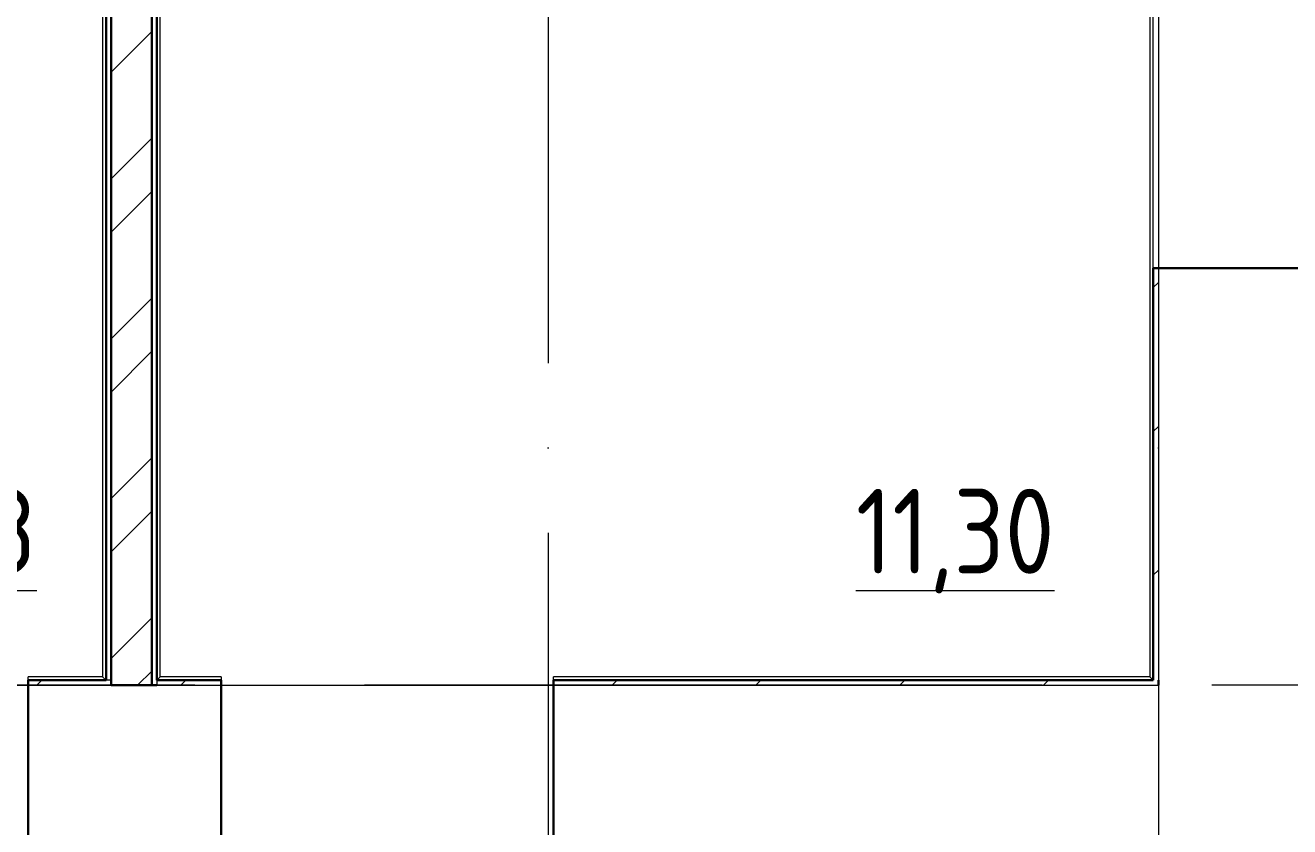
# Model space of a CAD drawing. Header units: millimetres. Extents: x -695119 to 412940, y -249585 to 622758.
# Drawn here: x 295698 to 299428, y 91794 to 94158 of the extents above; entities that cross this region are included whole.
import ezdxf

# ---------------------------------------------------------------- set-up
doc = ezdxf.new("R2010")
doc.units = ezdxf.units.MM
doc.linetypes.add('ADSK_Линия сетки', pattern=[25, 20, -2.5, 0, -2.5])
for name, color, linetype, lineweight in [('Марки помещений', 8, 'Continuous', 20), ('Ограждение', 8, 'Continuous', 9), ('Оси', 252, 'Continuous', 9), ('Стены внутренние', 252, 'Continuous', 18), ('Стены наружные', 252, 'Continuous', 18), ('Стены штриховка', 7, 'Continuous', 9)]:
    doc.layers.add(name, color=color, linetype=linetype, lineweight=lineweight)
doc.styles.add('GOST Common_2', font='', dxfattribs={"width": 0.9, "height": 250})
doc.styles.get('GOST Common_2').set_extended_font_data('GOST type B')

# ---------------------------------------------------------------- blocks, each defined once
blk = doc.blocks.new('план 2 этажа')
at = {"layer": 'Ограждение', "color": 251, "true_color": 0x636466}
for p, q in [((295925.8, 97911.6), (295925.8, 92236.6)), ((296095.8, 92236.6), (296095.8, 97911.6)), ((299015.8, 95106.6), (299015.8, 92236.6)), ((295705.8, 92226.6), (295705.8, 92236.6)), ((295925.8, 92236.6), (295705.8, 92236.6)), ((295925.8, 92236.6), (295935.8, 92226.6)), ((296095.8, 92236.6), (296085.8, 92226.6)), ((296275.8, 92236.6), (296095.8, 92236.6)), ((296275.8, 92236.6), (296275.8, 92226.6)), ((297255.8, 92226.6), (297255.8, 92236.6)), ((299015.8, 92236.6), (297255.8, 92236.6)), ((299015.8, 92236.6), (299025.8, 92226.6))]:
    blk.add_line(p, q, dxfattribs=at)
at = {"layer": 'Оси', "color": 251, "linetype": 'ADSK_Линия сетки', "ltscale": 100, "true_color": 0x636466}
for p, q in [((297240.8, 112662.3), (297240.8, 46685.5)), ((299040.8, 112662.3), (299040.8, 46685.5)), ((301198.3, 92211.6), (255080.8, 92211.6))]:
    blk.add_line(p, q, dxfattribs=at)
at = {"layer": 'Стены внутренние', "color": 251, "lineweight": 30, "true_color": 0x636466}
for p, q in [((299040.8, 93441.6), (299742.8, 93441.6)), ((299040.8, 92211.6), (299040.8, 92226.6)), ((295705.8, 91761.6), (295705.8, 92211.6)), ((296085.8, 92211.6), (295950.8, 92211.6)), ((296275.8, 91761.6), (296275.8, 92211.6)), ((297255.8, 91761.6), (297255.8, 92211.6))]:
    blk.add_line(p, q, dxfattribs=at)
at = {"layer": 'Стены внутренние', "color": 251, "true_color": 0x636466}
for p, q in [((299040.8, 93441.6), (299040.8, 92226.6)), ((294520.8, 92211.6), (295705.8, 92211.6)), ((296085.8, 92211.6), (299040.8, 92211.6))]:
    blk.add_line(p, q, dxfattribs=at)
at = {"layer": 'Стены наружные', "color": 251, "lineweight": 30, "true_color": 0x636466}
for p, q in [((296070.8, 92211.6), (296070.8, 97911.6)), ((296085.8, 97911.6), (296085.8, 92226.6)), ((295935.8, 97611.6), (295935.8, 92226.6)), ((295950.8, 92211.6), (295950.8, 97611.6)), ((299025.8, 92226.6), (299025.8, 93441.6)), ((299040.8, 93441.6), (299025.8, 93441.6)), ((295935.8, 92226.6), (295705.8, 92226.6)), ((295705.8, 92211.6), (295705.8, 92226.6)), ((296275.8, 92226.6), (296085.8, 92226.6)), ((296275.8, 92211.6), (296275.8, 92226.6)), ((299025.8, 92226.6), (297255.8, 92226.6)), ((297255.8, 92211.6), (297255.8, 92226.6))]:
    blk.add_line(p, q, dxfattribs=at)
at = {"layer": 'Стены наружные', "color": 251, "true_color": 0x636466}
for p, q in [((299025.8, 93441.6), (299025.8, 94771.6)), ((295705.8, 92211.6), (295950.8, 92211.6))]:
    blk.add_line(p, q, dxfattribs=at)
at = {"layer": 'Стены наружные', "color": 251, "linetype": 'Continuous', "lineweight": 9, "true_color": 0x636466}
for p, q in [((295950.8, 94019.2), (296070.8, 94139.2)), ((295950.8, 93704.9), (296070.8, 93824.9)), ((295950.8, 93547.7), (296070.8, 93667.7)), ((299025.8, 93384.2), (299040.8, 93399.2)), ((295950.8, 93233.4), (296070.8, 93353.4)), ((295950.8, 93076.3), (296070.8, 93196.3)), ((299025.8, 92959.9), (299040.8, 92974.9)), ((295950.8, 92762), (296070.8, 92882)), ((295950.8, 92604.8), (296070.8, 92724.8)), ((299025.8, 92535.7), (299040.8, 92550.7)), ((295950.8, 92290.5), (296070.8, 92410.5)), ((295731.9, 92211.6), (295746.9, 92226.6)), ((296029.1, 92211.6), (296070.8, 92253.4)), ((296156.2, 92211.6), (296171.2, 92226.6)), ((297429, 92211.6), (297444, 92226.6)), ((297853.2, 92211.6), (297868.2, 92226.6)), ((298277.5, 92211.6), (298292.5, 92226.6)), ((298701.8, 92211.6), (298716.8, 92226.6))]:
    blk.add_line(p, q, dxfattribs=at)
at = {"layer": 'Стены штриховка', "color": 251, "true_color": 0x636466}
for p, q in [((295950.8, 92226.6), (295935.8, 92226.6)), ((296085.8, 92226.6), (296085.8, 92211.6))]:
    blk.add_line(p, q, dxfattribs=at)
at = {"layer": 'Марки помещений', "color": 251, "true_color": 0x636466, "style": 'GOST Common_2', "width": 0.9}
for s, p in [('%%U10,28', (295095.7, 92540.8)), ('%%U11,30', (298148.3, 92540.8))]:
    blk.add_text(s, height=250, dxfattribs=at).set_placement(p)

msp = doc.modelspace()

# ---------------------------------------------------------------- block references
msp.add_blockref('план 2 этажа', (0, 0))

doc.saveas('drawing.dxf')
